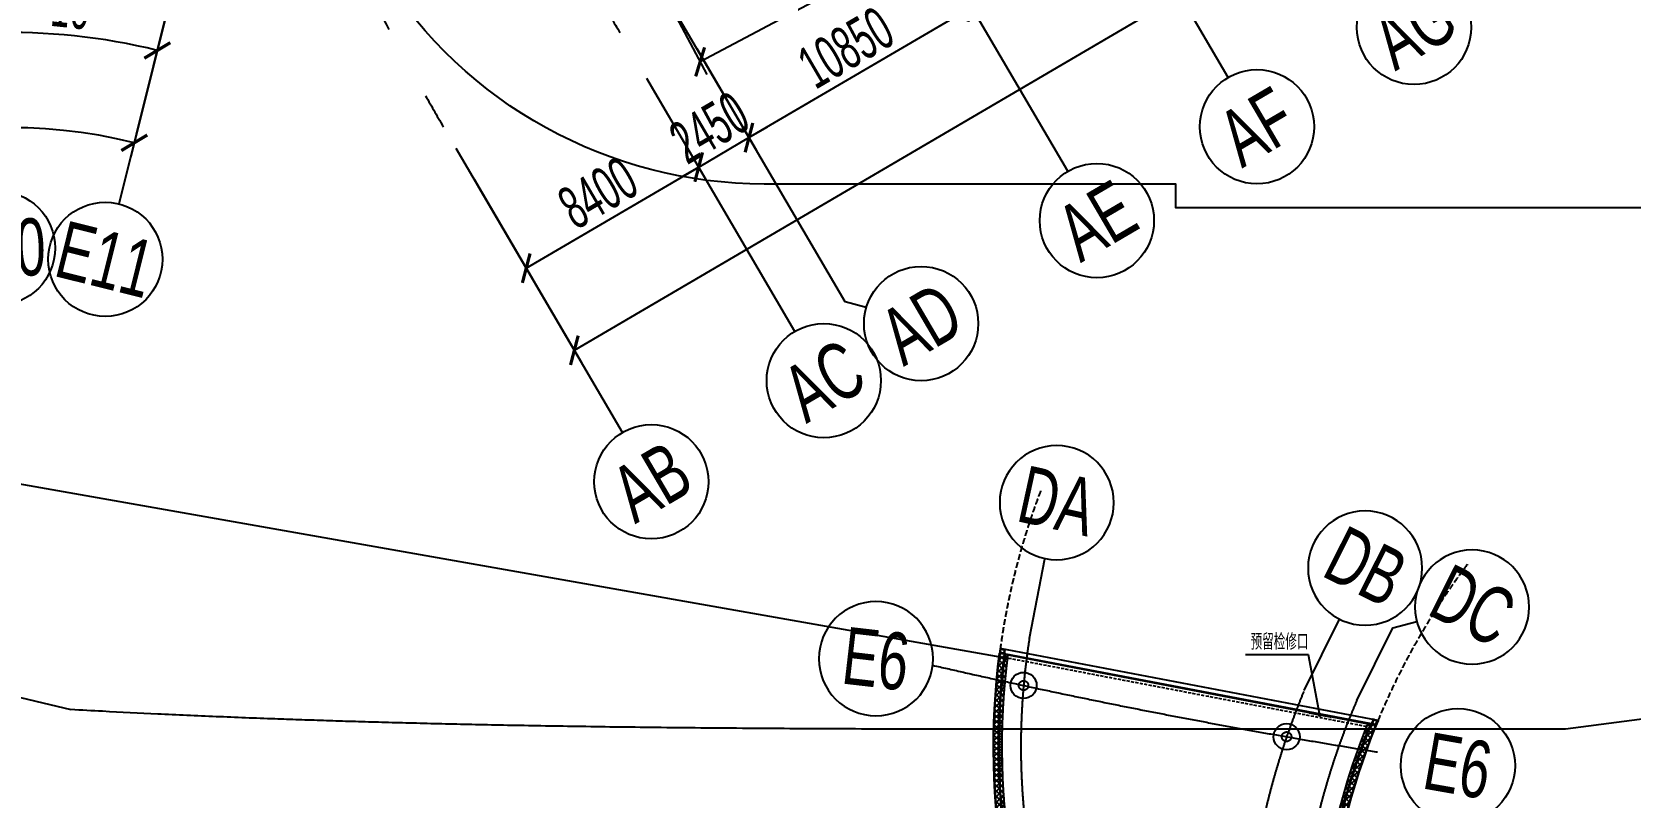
# Model space of a CAD drawing. Extents: x 1962160 to 37842216, y -162679 to 2997677.
# Drawn here: x 37476393 to 37543549, y 2658923 to 2691068 of the extents above; entities that cross this region are included whole.
import ezdxf
from ezdxf.enums import TextEntityAlignment as Align

# ---------------------------------------------------------------- set-up
doc = ezdxf.new("R2010")
doc.units = 0
doc.header["$LTSCALE"] = 1000
for name, pattern in [('__DASH', [0.35, 0.25, -0.1]), ('CENTER', [2, 1.25, -0.25, 0.25, -0.25]), ('CENTER2', [28.575000000000003, 19.05, -3.175, 3.175, -3.175]), ('DASH', [0.35, 0.25, -0.1]), ('HIDDEN2', [0.1875, 0.125, -0.0625])]:
    doc.linetypes.add(name, pattern=pattern)
doc.layers.get('0').update_dxf_attribs({"color": 8})
doc.layers.get('Defpoints').update_dxf_attribs({"color": 8})
for name, color, linetype in [('#标注', 8, 'Continuous'), ('#轴线', 8, 'CENTER2'), ('A-AL', 8, 'Continuous'), ('A-AL-E', 8, 'Continuous'), ('A-CLNG-ACCS', 8, 'Continuous'), ('A-COLS-PLAN-C', 8, 'DASH'), ('A-COLS-PLAN-S', 8, 'DASH'), ('A-DETL-ALUM', 8, 'Continuous'), ('A-DIMS-LEAD', 8, 'Continuous'), ('A-FLOR', 8, 'Continuous'), ('A-FLOR-UNDR', 8, '__DASH'), ('A-GRID', 8, 'CENTER'), ('A-HATH', 8, 'Continuous'), ('A-NOTE', 8, 'Continuous'), ('A-ROOF-DRAN', 8, 'Continuous'), ('DIM', 8, 'Continuous'), ('G-ACCS', 8, 'Continuous'), ('水-雨水-压力流-标识', 8, 'Continuous')]:
    doc.layers.add(name, color=color, linetype=linetype)
doc.layers.add('A-X-CHEK', color=8, linetype='Continuous', plot=False)
doc.layers.add('A-X-CHEK-STRC', color=8, linetype='HIDDEN2', plot=False)
doc.styles.add('#文字', font='jrs.shx', dxfattribs={"width": 0.7, "bigfont": 'hztxt.shx'})
doc.styles.add('_TCH_DIM', font='SIMPLEX', dxfattribs={"bigfont": 'GBCBIG'})
doc.styles.add('JHZX', font='jrs.shx', dxfattribs={"width": 0.6, "bigfont": 'jhz.shx'})
doc.dimstyles.new('JZBZ-600', dxfattribs={"dimscale": 600, "dimtxt": 3, "dimasz": 1.5, "dimexe": 1, "dimexo": 1, "dimgap": 0.5, "dimtad": 1, "dimdec": 0, "dimdsep": 46, "dimtxsty": 'JHZX', "dimblk1": 'ARCHTICK', "dimblk2": 'ARCHTICK', "dimsah": 1, "dimcen": 0, "dimclrd": 1, "dimclre": 1, "dimclrt": 2, "dimadec": 1, "dimazin": 2, "dimtfac": 1, "dimtdec": 0, "dimtix": 1, "dimtmove": 0, "dimatfit": 3, "dimfxl": 1, "dimtolj": 1, "dimlwd": -1, "dimlwe": -1, "dimarcsym": 1})
pattern_1 = [(45, (0, 0), (-112.2532015133644, 112.2532015133644), []), (135, (0, 0), (-112.2532015133644, -112.2532015133644), [])]

# ---------------------------------------------------------------- blocks, each defined once
blk = doc.blocks.new('排水沟区域')
at = {"layer": 'A-HATH'}
h = blk.add_hatch(dxfattribs=at)
h.set_pattern_fill('ANSI37', color=256, scale=100)
h.set_pattern_definition(pattern_1)
edge = h.paths.add_edge_path()
edge.add_line((35551372.38760047, 2826749.295660075), (35551716.77343471, 2826683.624144416))
edge.add_arc((35581265.33581263, 2822820.660546025), 29800.00044234931, 172.5518083180263, 208.0507308116254)
edge.add_arc((35732972.51225557, 2903657.17744304), 201700.0000011973, 208.0507305768491, 215.7977641293669)
edge.add_line((35569376.33588689, 2785677.598370941), (35569092.57082744, 2785472.714428662))
edge.add_arc((35732972.51224551, 2903657.177436758), 202049.9999893614, 208.0507305770255, 215.7978200107464, ccw=False)
edge.add_arc((35581265.33581264, 2822820.66054603), 30150.00044236689, 172.5128988825217, 208.0507308116174, ccw=False)
h = blk.add_hatch(dxfattribs=at)
h.set_pattern_fill('ANSI37', color=256, scale=100)
h.set_pattern_definition(pattern_1)
edge = h.paths.add_edge_path()
edge.add_line((35573294.04923431, 2791120.912409164), (35572828.80537946, 2791173.920250775))
edge.add_arc((35732972.51226495, 2903657.177443579), 195700.0000095331, 215.0838015860057, 216.4678500641781)
edge.add_line((35575592.43094926, 2787338.649216996), (35575875.12011063, 2787545.02527148))
edge.add_arc((35732972.51226792, 2903657.177445645), 195350.0000131538, 215.1749548549677, 216.4684533064446, ccw=False)
edge = h.paths.add_edge_path()
edge.add_line((35565272.19141957, 2816527.275810109), (35564926.17448992, 2816580.226405231))
edge.add_arc((35594847.66485231, 2812488.232454623), 30199.99999996837, 172.2126696200938, 213.4267024982193)
edge.add_arc((35732972.51216681, 2903657.177377432), 195699.9998911887, 213.4267024970494, 214.4605318751531)
edge.add_line((35571614.69949443, 2792922.601715647), (35572075.50860501, 2792870.099149323))
edge.add_arc((35732972.51227517, 2903657.177450509), 195350.0000218832, 213.4267024974282, 214.5497041191906, ccw=False)
edge.add_arc((35594847.66485237, 2812488.232454629), 29850.00000002237, 172.2233767265499, 213.4267024981694, ccw=False)
edge = h.paths.add_edge_path()
edge.add_line((35565184.68126982, 2818158.100617367), (35565531.12908784, 2818106.348755352))
edge.add_arc((35594847.66485237, 2812488.232454629), 29850.00000002237, 157.8724413402025, 169.1515663369079, ccw=False)
edge.add_line((35567196.19007178, 2823731.828074348), (35566845.63183879, 2823798.676615137))
edge.add_arc((35594847.66485231, 2812488.232454623), 30199.99999996837, 158.0054734208716, 169.1788454275755)
for points in [[(35551372.38760047, 2826749.295660075), (35551716.77343471, 2826683.624144416, 0.1561440032156113), (35554965.89471241, 2808807.116234173, 0.03381569127758533), (35569376.33588689, 2785677.598370941), (35569092.57082744, 2785472.714428662, -0.03381593538415038), (35554657.0086638, 2808642.527628927, -0.1563179215297376)], [(35565184.68126982, 2818158.100617366), (35565531.12908784, 2818106.348755351, -0.04925423904307445), (35567196.19007178, 2823731.828074347), (35566845.63183879, 2823798.676615137, 0.04879169562327229)]]:
    blk.add_lwpolyline(points, format="xyb", close=True, dxfattribs=at)
blk = doc.blocks.new('A$C58e34137')
at = {"layer": 'A-X-CHEK'}
blk.add_blockref('排水沟区域', (-35647972.51433039, -2918657.17947907), dxfattribs=at)
blk = doc.blocks.new('雨水')
at = {"layer": 'A-ROOF-DRAN'}
blk.add_arc((35509847.66485273, 2827488.232454263), 33200, 76.53463923747408, 213.4267024988171, dxfattribs=at)
blk = doc.blocks.new('_YZHK')
blk.add_circle((0, 0), 0.5)
blk = doc.blocks.new('ASDFASD')
at = {"layer": 'A-COLS-PLAN-C', "ltscale": 0.3, "xscale": 400, "yscale": 400, "zscale": 400}
for p in [(35552379.07698715, 2825386.606153969), (35563432.40997902, 2823234.958928513)]:
    blk.add_blockref('_YZHK', p, dxfattribs=at)
blk = doc.blocks.new('1100')
at = {"layer": 'A-DETL-ALUM', "ltscale": 0.3}
blk.add_circle((35572079.41488183, 2737404.62498665), 550, dxfattribs=at)
blk = doc.blocks.new('总体道路0521')
at = {"layer": 'G-ACCS'}
for points in [[(35647905.81486502, 2918584.976535497), (35647905.81486502, 2918583.976535507), (35647883.31486505, 2918583.976535468), (35647883.31486505, 2918584.976535518), (35647866.02387324, 2918584.976535509, -0.257417617834459), (35647849.95643323, 2918593.835659245, -0.2558733956671748)], [(35647811.65716644, 2918568.811017229, 0.0007707720428489277), (35647812.539897, 2918568.68982968), (35647836.88222209, 2918562.893495825)], [(35647941.69367377, 2918567.564132999), (35647899.69315108, 2918562.064538189), (35647881.39814006, 2918562.06452983, -2.812754350516351e-05), (35647879.38650375, 2918562.064604174, -8.437593987877738e-05), (35647877.37656388, 2918562.065130652, -0.000140626531845032), (35647875.3683118, 2918562.066560396, -0.0001968771898845088), (35647873.36174872, 2918562.069343363, -0.0002531277226099295), (35647871.35687641, 2918562.073928408, -0.0003093784020068201), (35647869.35369819, 2918562.080763167, -0.0003656291352085475), (35647867.35221845, 2918562.090294192, -0.0004218796702472378), (35647865.35244367, 2918562.102966872, -0.000478126938296855), (35647863.35439684, 2918562.119225295, -0.0005062460003238403), (35647861.45810807, 2918562.138392818, -0.000506244499945433), (35647859.72906925, 2918562.159376462, -0.000506247016846083), (35647858.12983044, 2918562.18202711, -0.0005062486037056143), (35647856.63513097, 2918562.206226885, -0.0005062498094489214), (35647855.22697756, 2918562.231879457, -0.0005062507598606853), (35647853.89201534, 2918562.258904268, -0.0005062491630112337), (35647852.62001451, 2918562.28723243, -0.0005062522016970437), (35647851.40291499, 2918562.316804674, -0.0005062522913826843), (35647850.23425709, 2918562.347568584, -0.0005062529094530708), (35647849.10875347, 2918562.379477883, -0.0005062529166021343), (35647848.02201568, 2918562.412491109, -0.0005062533431243875), (35647846.97035296, 2918562.44657089, -0.0005062387849468706), (35647845.95065668, 2918562.481682267, -0.0002531149603159326), (35647845.45190568, 2918562.49961617, -0.00130100234239676), (35647842.98748781, 2918562.595846969, -0.00138887934404361), (35647840.53032619, 2918562.705051906, -0.001388859371880342), (35647838.21697937, 2918562.820753228, -0.0008457764055569006), (35647836.88222209, 2918562.893495825, -0.0008457764055569006)]]:
    blk.add_lwpolyline(points, format="xyb", dxfattribs=at)
blk = doc.blocks.new('A$C06ac024f')
at = {"layer": 'A-AL'}
for points in [[(-78651.35003628582, -133159.4614222054), (-75469.77045001835, -133574.1339259827), (-72258.93349500746, -131230.0756708579, -0.002452100957245854), (-73391.38006599993, -129682.0535367028, 0.2818776938954743), (-75464.49702746421, -128818.6758010341, -0.2879743525663431), (-78200.82825915515, -127642.7090685819, -0.005179719501885552), (-80499.44420125335, -124237.4673819057, -0.1792812858787567), (-85664.08439590782, -102041.184380053, -0.3046586700826571), (-83610.80839633942, -99688.89977677862, 0.2660511357811404), (-82094.39655636996, -98183.4528982462, -0.02898156248920312), (-80976.66569220275, -94887.14074413755), (-96403.33909904957, -91945.40236960861, 0.156219037061752), (-93139.0019628182, -109920.5935058472, 0.03395659478507534), (-78651.35003624856, -133159.4614221803)], [(-78637.40518964082, -133136.0674823015), (-75476.44401860982, -133548.05267632), (-72293.9839104116, -131224.7108209859, -0.002419955238371887), (-73411.62953869253, -129696.7150119263, 0.2818776938951061), (-75460.64048897475, -128843.3765522549, -0.2879743525660965), (-78221.40324951708, -127656.9101168345, -0.005179719501888105), (-80520.30898182839, -124251.2391258608, -0.1792812858787451), (-85688.88564004749, -102038.0382253793, -0.3046586700833687), (-83617.27681905031, -99664.75108100471, 0.2660511357803358), (-82118.49767489731, -98176.80939873398, -0.02872813302060346), (-81011.2591708377, -94905.99453813813), (-96381.98200059682, -91974.92547353727, 0.1559922709941819), (-93116.93867363036, -109908.8371769045, 0.03394319680633576), (-78637.40518968552, -133136.0674823299)]]:
    blk.add_lwpolyline(points, format="xyb", dxfattribs=at)
at = {"layer": 'A-AL-E'}
for points in [[(-80698.79607740045, -94736.52430732173), (-96573.37058290094, -91709.37491675137, 0.1580197857058871), (-93315.50827606767, -110014.6441378696, 0.03406368395044786), (-78762.88047804683, -133346.6166340233), (-75416.381901294, -133782.7839232841), (-71978.43605544418, -131272.9257605797, -0.005899976278296652), (-74678.46770557016, -127536.2593576326)], [(-96375.2532428205, -91736.7522716005, 0.00175736679261444), (-96403.33910099417, -91945.4023692384), (-96610.83385783434, -91905.83484404252)], [(-80883.54612088203, -94659.92521181187, 0.00204291051133425), (-80976.6656922102, -94887.14074413569), (-80776.32686764002, -94925.34369253644)]]:
    blk.add_lwpolyline(points, format="xyb", dxfattribs=at)
for points in [[(-96572.25872649997, -91887.74031810972, -0.001246664715302526), (-96552.19632209092, -91738.86315506182), (-96404.65105753392, -91766.99881044726, 0.001252921922456433), (-96424.67313244939, -91915.88366399377)], [(-80791.76157484204, -94896.9499393855, -0.001281026957058175), (-80733.63975355774, -94755.3303907369), (-80884.07563527673, -94726.64351868906, 0.001274363439506239), (-80942.04127903283, -94868.29284909272)]]:
    blk.add_lwpolyline(points, format="xyb", close=True, dxfattribs=at)
blk.add_arc((-53124.85208752751, -106168.939312174), 29849.99999999673, 157.4806466339834, 169.1515663415593, dxfattribs=at)
at = {"layer": 'A-CLNG-ACCS'}
blk.add_lwpolyline([(-83574.29070103168, -94379.07207514063), (-82690.22102822363, -94547.65681234744), (-82699.58684695512, -94596.77179417011), (-83583.65651976317, -94428.1870569633)], close=True, dxfattribs=at)
at = {"layer": 'A-DIMS-LEAD'}
for p, q in [((-83620.59777145833, -91981.25693486907), (-86262.84144121408, -91981.25693486907)), ((-83141.62168335915, -94512.47942556671), (-83620.59777145833, -91981.25693486907))]:
    blk.add_line(p, q, dxfattribs=at)
at = {"layer": 'A-DIMS-LEAD', "const_width": 80}
blk.add_lwpolyline([(-83134.18457518518, -94551.78196266104, 1), (-83149.05879153311, -94473.17688847237, 1)], format="xyb", close=True, dxfattribs=at)
at = {"layer": 'A-FLOR-UNDR'}
blk.add_lwpolyline([(-94878.0870661363, -85093.02097134708, 0.0568170687014412), (-96573.3705843687, -91709.37491654835)], format="xyb", dxfattribs=at)
blk.add_arc((-53124.85208738595, -106168.9393122834), 29850.00000005641, 142.9244407124501, 157.4806466339834, dxfattribs=at)
at = {"layer": 'A-ROOF-DRAN'}
blk.add_lwpolyline([(-181274.8483439908, -77122.6073858421), (-96274.84834244847, -92122.60738551753)], dxfattribs=at)
at = {"layer": 'A-X-CHEK-STRC'}
blk.add_line((-81183.7658778131, -95000.35135718013), (-96274.84834244847, -92122.60738551753), dxfattribs=at)
for centre, radius, start, end in [((-66707.18112305552, -95836.51122331244), 29800.00044485155, 172.8407468278544, 208.0507307878735), ((-53124.85208750516, -106168.9393121856), 30200.00000001033, 158.2954344534451, 164.5890728259605)]:
    blk.add_arc(centre, radius, start, end, dxfattribs=at)
at = {"xscale": 1000, "yscale": 1000, "zscale": 1000}
blk.add_blockref('总体道路0521', (-35647972511.19448, -2918657176.530752), dxfattribs=at)
at = {"layer": 'A-COLS-PLAN-S'}
blk.add_blockref('ASDFASD', (-35647972.51693987, -2918657.171766797), dxfattribs=at)
at = {"layer": 'A-ROOF-DRAN'}
blk.add_blockref('雨水', (-35647972.51693987, -2918657.171766797), dxfattribs=at)
at = {"layer": '水-雨水-压力流-标识'}
for p in [(-35667674.94806202, -2830673.382694348), (-35656619.52184267, -2832826.837824934)]:
    blk.add_blockref('1100', p, dxfattribs=at)
at = {"layer": 'A-NOTE', "style": '_TCH_DIM'}
blk.add_text('预留检修口', height=675.177304964539, dxfattribs=at).set_placement((-86052.84144121408, -91771.25693486907))
blk = doc.blocks.new('_ARCHTICK')
at = {"const_width": 0.15}
blk.add_lwpolyline([(-0.5, -0.5), (0.5, 0.5)], dxfattribs=at)
blk = doc.blocks.new('*D36')
at = {"layer": '#标注', "color": 1, "transparency": 16777216}
for p, q in [((36641532.42417386, 2854441.973495445), (36641610.47729941, 2852206.82442291)), ((36648998.34433331, 2853657.273666531), (36648457.28323293, 2851487.196121253))]:
    blk.add_line(p, q, dxfattribs=at)
blk.add_arc((36642473.66955169, 2827488.232454899), 25333.6590448205, 75.9999999999715, 92.00000000002092, dxfattribs=at)
at = {"layer": 'Defpoints', "color": 0, "transparency": 16777216}
for p in [(36641511.48447584, 2855041.607991657), (36649143.49747068, 2854239.451102296), (36646291.09000874, 2852532.624674581), (36642473.66955169, 2827488.232454899)]:
    blk.add_point(p, dxfattribs=at)
at = {"layer": '#标注', "color": 1, "transparency": 16777216, "xscale": 900, "yscale": 900, "zscale": 900}
for p, rotation in [((36641589.53760138, 2852806.458919121), 182.0000000000209), ((36648602.4363703, 2852069.373557019), 345.9999999999715)]:
    blk.add_blockref('_ARCHTICK', p, dxfattribs=dict(at, rotation=rotation))
at = {"layer": '#标注', "color": 2, "transparency": 16777216, "insert": (36645247.19215651, 2853876.537339211), "char_height": 1800, "attachment_point": 5, "rotation": 353.9999999999962, "style": 'JHZX'}
blk.add_mtext('\\A1;16°', dxfattribs=at)
blk = doc.blocks.new('*D40')
at = {"layer": '#标注', "color": 1, "transparency": 16777216}
for p, q in [((36648998.34433331, 2853657.273666531), (36647489.59565055, 2847606.013216163)), ((36621813.32027975, 2844824.323908977), (36626590.76525488, 2840815.571592388))]:
    blk.add_line(p, q, dxfattribs=at)
blk.add_arc((36642473.66955169, 2827488.2324549), 21333.65904483157, 75.9999999999822, 139.9999999999859, dxfattribs=at)
at = {"layer": 'Defpoints', "color": 0, "transparency": 16777216}
for p in [(36649143.49747067, 2854239.451102296), (36639750.60615632, 2848647.389668406), (36621353.69361389, 2845209.996474789), (36642473.66955169, 2827488.2324549)]:
    blk.add_point(p, dxfattribs=at)
at = {"layer": '#标注', "color": 1, "transparency": 16777216, "xscale": 900, "yscale": 900, "zscale": 900}
for p, rotation in [((36647634.74878789, 2848188.190651926), 345.9999999999822), ((36626131.138589, 2841201.244158198), 229.9999999999859)]:
    blk.add_blockref('_ARCHTICK', p, dxfattribs=dict(at, rotation=rotation))
at = {"layer": '#标注', "color": 2, "transparency": 16777216, "insert": (36635510.38596139, 2848919.015725464), "char_height": 1800, "attachment_point": 5, "rotation": 17.99999999997747, "style": 'JHZX'}
blk.add_mtext('\\A1;64°', dxfattribs=at)
blk = doc.blocks.new('*D56')
at = {"layer": '#标注', "color": 1, "transparency": 16777216}
blk.add_arc((36642473.66955169, 2827488.232454903), 50128.12106496186, 75.99999999998322, 92.00000000002241, dxfattribs=at)
at = {"layer": 'Defpoints', "color": 0, "transparency": 16777216}
for p in [(36640724.22335587, 2877585.816822924), (36650027.2611781, 2877043.976572462), (36654600.7596226, 2876127.334090474), (36642473.66955169, 2827488.232454903)]:
    blk.add_point(p, dxfattribs=at)
at = {"layer": '#标注', "color": 1, "transparency": 16777216, "xscale": 900, "yscale": 900, "zscale": 900}
for p, rotation in [((36640724.22335587, 2877585.816822928), 182.0000000000224), ((36654600.7596226, 2876127.334090478), 345.9999999999832)]:
    blk.add_blockref('_ARCHTICK', p, dxfattribs=dict(at, rotation=rotation))
at = {"layer": '#标注', "color": 2, "transparency": 16777216, "insert": (36647838.91916903, 2878535.172702121), "char_height": 1800, "attachment_point": 5, "rotation": 354.00000000000284, "style": 'JHZX'}
blk.add_mtext('\\A1;16°', dxfattribs=at)
blk = doc.blocks.new('*D60')
at = {"layer": '#标注', "color": 1, "transparency": 16777216}
for p, q in [((36654745.91275995, 2876709.511526241), (36655713.60034236, 2880590.694431345)), ((36603613.67430002, 2860095.640138141), (36600549.49652755, 2862666.790576885))]:
    blk.add_line(p, q, dxfattribs=at)
blk.add_arc((36642473.66955169, 2827488.232454903), 54128.12106495812, 75.99999999998153, 139.9999999999982, dxfattribs=at)
at = {"layer": 'Defpoints', "color": 0, "transparency": 16777216}
for p in [(36635564.66698338, 2881173.604517821), (36654600.75962259, 2876127.334090476), (36604073.30096588, 2859709.967572329), (36642473.66955169, 2827488.232454903)]:
    blk.add_point(p, dxfattribs=at)
at = {"layer": '#标注', "color": 1, "transparency": 16777216, "xscale": 900, "yscale": 900, "zscale": 900}
for p, rotation in [((36655568.44720499, 2880008.516995578), 345.9999999999815), ((36601009.12319341, 2862281.118011073), 229.9999999999982)]:
    blk.add_blockref('_ARCHTICK', p, dxfattribs=dict(at, rotation=rotation))
at = {"layer": '#标注', "color": 2, "transparency": 16777216, "insert": (36625376.3398758, 2880108.402528101), "char_height": 1800, "attachment_point": 5, "rotation": 17.99999999999042, "style": 'JHZX'}
blk.add_mtext('\\A1;64°', dxfattribs=at)
blk = doc.blocks.new('*D197')
at = {"layer": '#标注', "color": 1, "transparency": 16777216}
for p, q in [((36669158.66252481, 2850909.639887346), (36671655.27217883, 2846649.84570387)), ((36664104.84444547, 2842920.094902132), (36671351.88670188, 2847167.49157933)), ((36661911.6202684, 2846662.24321015), (36664408.22992241, 2842402.449026672))]:
    blk.add_line(p, q, dxfattribs=at)
at = {"layer": 'Defpoints', "color": 0, "transparency": 16777216}
for p in [(36668855.27704787, 2851427.285762805), (36661608.23479145, 2847179.889085609), (36671351.88670188, 2847167.49157933)]:
    blk.add_point(p, dxfattribs=at)
at = {"layer": '#标注', "color": 1, "transparency": 16777216, "xscale": 900, "yscale": 900, "zscale": 900}
for p, rotation in [((36671351.88670188, 2847167.49157933), 30.37400968451992), ((36664104.84444547, 2842920.094902132), 210.37400968452)]:
    blk.add_blockref('_ARCHTICK', p, dxfattribs=dict(at, rotation=rotation))
at = {"layer": '#标注', "color": 2, "transparency": 16777216, "insert": (36667121.59461979, 2846079.084991651), "char_height": 1800, "attachment_point": 5, "rotation": 30.374009684519912, "style": 'JHZX'}
blk.add_mtext('\\A1;8400', dxfattribs=at)
blk = doc.blocks.new('*D198')
at = {"layer": '#标注', "color": 1, "transparency": 16777216}
for p, q in [((36671272.38318293, 2852148.463918192), (36673768.99283694, 2847888.669734724)), ((36669158.6625248, 2850909.639887346), (36671655.27217882, 2846649.845703876)), ((36673465.60736, 2848406.315610183), (36674242.07617319, 2848861.393825598)), ((36671351.88670188, 2847167.491579335), (36673465.60736, 2848406.315610183)), ((36671351.88670188, 2847167.491579335), (36670575.41788869, 2846712.413363921))]:
    blk.add_line(p, q, dxfattribs=at)
at = {"layer": 'Defpoints', "color": 0, "transparency": 16777216}
for p in [(36670968.99770598, 2852666.109793652), (36668855.27704787, 2851427.285762805), (36673465.60736, 2848406.315610183)]:
    blk.add_point(p, dxfattribs=at)
at = {"layer": '#标注', "color": 1, "transparency": 16777216, "xscale": 900, "yscale": 900, "zscale": 900}
for p, rotation in [((36673465.60736, 2848406.315610183), 210.374009684523), ((36671351.88670188, 2847167.491579335), 30.37400968452305)]:
    blk.add_blockref('_ARCHTICK', p, dxfattribs=dict(at, rotation=rotation))
at = {"layer": '#标注', "color": 2, "transparency": 16777216, "insert": (36671801.97607705, 2848822.195345677), "char_height": 1800, "attachment_point": 5, "rotation": 30.374009684523042, "style": 'JHZX'}
blk.add_mtext('\\A1;2450', dxfattribs=at)
blk = doc.blocks.new('*D199')
at = {"layer": '#标注', "color": 1, "transparency": 16777216}
for p, q in [((36680633.14609749, 2857634.684626253), (36683129.75575151, 2853374.890442772)), ((36673465.60736001, 2848406.31561017), (36682826.37027456, 2853892.536318231)), ((36671272.38318293, 2852148.463918192), (36673768.99283694, 2847888.669734711))]:
    blk.add_line(p, q, dxfattribs=at)
at = {"layer": 'Defpoints', "color": 0, "transparency": 16777216}
for p in [(36680329.76062054, 2858152.330501711), (36682826.37027456, 2853892.536318231), (36670968.99770598, 2852666.10979365)]:
    blk.add_point(p, dxfattribs=at)
at = {"layer": '#标注', "color": 1, "transparency": 16777216, "xscale": 900, "yscale": 900, "zscale": 900}
for p, rotation in [((36682826.37027456, 2853892.536318231), 30.37400968451742), ((36673465.60736001, 2848406.31561017), 210.3740096845174)]:
    blk.add_blockref('_ARCHTICK', p, dxfattribs=dict(at, rotation=rotation))
at = {"layer": '#标注', "color": 2, "transparency": 16777216, "insert": (36677539.2178634, 2852184.717715118), "char_height": 1800, "attachment_point": 5, "rotation": 30.37400968451742, "style": 'JHZX'}
blk.add_mtext('\\A1;10850', dxfattribs=at)
blk = doc.blocks.new('*D112')
at = {"layer": '#标注', "color": 1, "transparency": 16777216}
for p, q in [((36722925.56438082, 2884160.358147338), (36728203.20757348, 2875155.476772167)), ((36666127.41429175, 2839469.122399081), (36727899.82209653, 2875673.122647626)), ((36661153.15657604, 2847956.35789879), (36666430.7997687, 2838951.476523621))]:
    blk.add_line(p, q, dxfattribs=at)
at = {"layer": 'Defpoints', "color": 0, "transparency": 16777216}
for p in [(36722622.17890388, 2884678.004022798), (36727899.82209653, 2875673.122647626), (36660849.7710991, 2848474.00377425)]:
    blk.add_point(p, dxfattribs=at)
at = {"layer": '#标注', "color": 1, "transparency": 16777216, "xscale": 900, "yscale": 900, "zscale": 900}
for p, rotation in [((36727899.82209653, 2875673.122647626), 30.37400968451957), ((36666127.41429175, 2839469.122399081), 210.3740096845196)]:
    blk.add_blockref('_ARCHTICK', p, dxfattribs=dict(at, rotation=rotation))
at = {"layer": '#标注', "color": 2, "transparency": 16777216, "insert": (36696406.84724025, 2858606.41427427), "char_height": 1800, "attachment_point": 5, "rotation": 30.37400968451957, "style": 'JHZX'}
blk.add_mtext('\\A1;71600', dxfattribs=at)
blk = doc.blocks.new('*U247')
blk.add_line((-8.960830237663566e-17, -20), (0, 0))
blk.add_circle((0, -24), 4)
at = {"style": 'JHZX', "width": 0.75}
blk.add_attdef('AXES', text='', height=4, dxfattribs=at).set_placement((0, -24), align=Align.MIDDLE_CENTER)
blk = doc.blocks.new('*U249')
blk.add_line((-8.960830237663566e-17, -20), (-3.797850922637735e-12, -19.99999999999741))
blk.add_circle((0, -24), 4)
at = {"style": 'JHZX', "width": 0.75}
blk.add_attdef('AXES', text='', height=4, dxfattribs=at).set_placement((0, -24), align=Align.MIDDLE_CENTER)
blk = doc.blocks.new('*U250')
blk.add_line((20, 4.898587196589413e-16), (19.99999999999397, -1.636024649087631e-12))
blk.add_circle((24, 0), 4)
at = {"style": 'JHZX', "width": 0.75}
blk.add_attdef('AXES', text='', height=4, dxfattribs=at).set_placement((23.99999999999997, 0), align=Align.MIDDLE_CENTER)
blk = doc.blocks.new('*U251')
blk.add_line((20, 4.898587196589413e-16), (20.00000010996191, -0.0009379327986343))
blk.add_circle((24, 0), 4)
at = {"style": 'JHZX', "width": 0.75}
blk.add_attdef('AXES', text='', height=4, dxfattribs=at).set_placement((23.99999999999997, 0), align=Align.MIDDLE_CENTER)
blk = doc.blocks.new('*U252')
blk.add_line((-8.960830237663566e-17, -20), (5.950795411990839e-13, -20.00000000000004))
blk.add_circle((0, -24), 4)
at = {"style": 'JHZX', "width": 0.75}
blk.add_attdef('AXES', text='', height=4, dxfattribs=at).set_placement((0, -24), align=Align.MIDDLE_CENTER)
blk = doc.blocks.new('DOTE-11')
at = {"layer": '#轴线'}
for points in [[(36619929.84721477, 2865401.299438776, 0.4665771712459525), (36603297.92453471, 2824183.319006984, 0.1869069858117834), (36713199.83703386, 2729400.135445045)], [(36649692.25143763, 2857636.069450992, 0.6801866972510827), (36616601.34165016, 2810411.269933818, 0.1628178013647897), (36714737.87267324, 2733523.102957241)], [(36685251.89372457, 2827379.400824358, 0.1632859819209185), (36688297.92453471, 2809183.319006984, 0.04287797117349256), (36707010.41999143, 2780325.812810944)], [(36696778.22482816, 2825138.515972143, 0.2485141600274158), (36699765.24095972, 2794199.356465551, 0.01939705201635999), (36708747.07416741, 2781676.380200238)], [(36699007.21938471, 2824762.645456537, 0.252815433475953), (36701601.34165016, 2795411.269933818, 0.01939705212733341), (36710483.7283434, 2783026.947589528)]]:
    blk.add_lwpolyline(points, format="xyb", dxfattribs=at)
at = {"layer": '#轴线', "flags": 128}
blk.add_lwpolyline([(36681187.65195283, 2826237.203782844), (36681187.65195314, 2826237.203782772, 0.01776735413724135), (36700893.88282437, 2822434.436423248, 0.01776735413724135)], format="xyb", dxfattribs=at)
at = {"layer": '#轴线'}
for radius, end in [(146599.9999999995, 183.9998103525153), (138799.9999999995, 210.1884172151102), (130399.9999999995, 210.3293811306592), (127949.9999999995, 210.3740096847854)]:
    blk.add_arc((36780598.51695531, 2918657.177440438), radius, 324.4999999903098, end, dxfattribs=at)
blk = doc.blocks.new('*D345')
at = {"layer": '#标注', "color": 1, "ltscale": 10, "transparency": 16777216}
for p, q in [((37510392.36293839, 2699232.535901986), (37513274.46090402, 2693812.09796346)), ((37501339.86964947, 2695700.514591698), (37504753.08006201, 2689281.199414728)), ((37512992.77796712, 2694341.866519582), (37504471.3971251, 2689810.96797085))]:
    blk.add_line(p, q, dxfattribs=at)
at = {"layer": 'Defpoints', "color": 0, "ltscale": 10, "transparency": 16777216}
for p in [(37510110.68000148, 2699762.304458108), (37501058.18671256, 2696230.283147817), (37504471.3971251, 2689810.96797085)]:
    blk.add_point(p, dxfattribs=at)
at = {"layer": '#标注', "color": 1, "ltscale": 10, "transparency": 16777216, "xscale": 900, "yscale": 900, "zscale": 900}
for p, rotation in [((37512992.77796712, 2694341.866519582), 27.9999999174616), ((37504471.3971251, 2689810.96797085), 207.9999999174617)]:
    blk.add_blockref('_ARCHTICK', p, dxfattribs=dict(at, rotation=rotation))
at = {"layer": '#标注', "color": 2, "ltscale": 10, "transparency": 16777216, "insert": (37508168.72167229, 2693135.954357458), "char_height": 1800, "attachment_point": 5, "rotation": 27.999999917461654, "style": 'JHZX'}
blk.add_mtext('\\A1;9651', dxfattribs=at)
blk = doc.blocks.new('ZW-5001')
at = {"layer": '#标注'}
for points in [[(36678397.32923253, 2841265.562340491), (36677510.74705257, 2841504.37060402), (36670210.53401396, 2853960.224481737)], [(36685251.9548211, 2827379.448554721), (36685891.66769997, 2830707.443632131)], [(36696796.6818612, 2825175.895566318), (36698278.66567439, 2828177.242175163)], [(36699007.28048124, 2824762.693186901), (36700522.8136714, 2827806.507032483), (36701531.51757293, 2828072.084969331)]]:
    blk.add_lwpolyline(points, dxfattribs=at)
ref = blk.add_blockref('*U247', (36694131.21230958, 2865460.731002894), dxfattribs=dict(at, xscale=600.0000000000001, yscale=600.0000000000001, rotation=30.37400968431548))
ref.add_attrib('AXES', 'AG', dxfattribs={"layer": '0', "height": 2399.999999999999, "rotation": 30.37400984829888, "style": '#文字', "width": 0.7}).set_placement((36701412.46375615, 2853037.229991841), align=Align.MIDDLE_CENTER)
ref = blk.add_blockref('*U247', (36687533.19725386, 2861287.519262937), dxfattribs=dict(at, xscale=600.0000000000001, yscale=600.0000000000001, rotation=30.37400968431548))
ref.add_attrib('AXES', 'AF', dxfattribs={"layer": '0', "height": 2399.999999999999, "rotation": 30.37400984829888, "style": '#文字', "width": 0.7}).set_placement((36694814.44870044, 2848864.018251883), align=Align.MIDDLE_CENTER)
ref = blk.add_blockref('*U247', (36641403.55834866, 2858157.304236366), dxfattribs=dict(at, xscale=600.0000000000001, yscale=600.0000000000001, rotation=2.005949728929401))
ref.add_attrib('AXES', 'E10', dxfattribs={"layer": '0', "height": 2399.999999999999, "rotation": 2.005949889400235, "style": '#文字', "width": 0.7}).set_placement((36641907.60551751, 2843766.128591148), align=Align.MIDDLE_CENTER)
ref = blk.add_blockref('*U247', (36680803.8008729, 2857343.508062678), dxfattribs=dict(at, xscale=600.0000000000001, yscale=600.0000000000001, rotation=30.37400968431548))
ref.add_attrib('AXES', 'AE', dxfattribs={"layer": '0', "height": 2399.999999999999, "rotation": 30.37400984829888, "style": '#文字', "width": 0.7}).set_placement((36688085.05231947, 2844920.007051624), align=Align.MIDDLE_CENTER)
ref = blk.add_blockref('*U247', (36649898.5623452, 2857265.436667197), dxfattribs=dict(at, xscale=600, yscale=600, rotation=346.0087645562224))
ref.add_attrib('AXES', 'E11', dxfattribs={"layer": '0', "height": 2399.999999999999, "rotation": 346.0087646613878, "style": '#文字', "width": 0.7}).set_placement((36646417.02443076, 2843292.645473227), align=Align.MIDDLE_CENTER)
ref = blk.add_blockref('*U247', (36669329.31730021, 2850618.463323777), dxfattribs=dict(at, xscale=600.0000000000001, yscale=600.0000000000001, rotation=30.37400968431548))
ref.add_attrib('AXES', 'AC', dxfattribs={"layer": '0', "height": 2399.999999999999, "rotation": 30.37400984829888, "style": '#文字', "width": 0.7}).set_placement((36676610.56874678, 2838194.962312724), align=Align.MIDDLE_CENTER)
ref = blk.add_blockref('*U247', (36662082.27504379, 2846371.066646587), dxfattribs=dict(at, xscale=600.0000000000001, yscale=600.0000000000001, rotation=30.37400968431549))
ref.add_attrib('AXES', 'AB', dxfattribs={"layer": '0', "height": 2399.999999999999, "rotation": 30.37400984829888, "style": '#文字', "width": 0.7}).set_placement((36669363.52649036, 2833947.565635534), align=Align.MIDDLE_CENTER)
ref = blk.add_blockref('*U249', (36673419.70482676, 2853015.785951954), dxfattribs=dict(at, xscale=600.0000000000001, yscale=600.0000000000001, zscale=600.0000000000001, rotation=30.37400968431548))
ref.add_attrib('AXES', 'AD', dxfattribs={"layer": '0', "height": 2399.999999999999, "rotation": 30.37400984829888, "style": '#文字', "width": 0.7}).set_placement((36680700.95627334, 2840592.284940901), align=Align.MIDDLE_CENTER)
ref = blk.add_blockref('*U252', (36683320.57433451, 2819001.251134236), dxfattribs=dict(at, xscale=-599.9999999999998, yscale=599.9999999999997, zscale=599.9999999999998, rotation=167.6491642391018))
ref.add_attrib('AXES', 'DA', dxfattribs={"layer": '0', "height": 2399.999999999999, "rotation": 347.6491641436206, "style": '#文字', "width": 0.7}).set_placement((36686417.805608, 2833146.128597312), align=Align.MIDDLE_CENTER)
ref = blk.add_blockref('*U252', (36692879.78888085, 2817460.333601876), dxfattribs=dict(at, xscale=-599.9999999999997, yscale=599.9999999999997, zscale=599.9999999999998, rotation=153.2623212038465))
ref.add_attrib('AXES', 'DB', dxfattribs={"layer": '0', "height": 2399.999999999998, "rotation": 333.2623210891567, "style": '#文字', "width": 0.7}).set_placement((36699394.43354545, 2830392.069947044), align=Align.MIDDLE_CENTER)
ref = blk.add_blockref('*U252', (36697373.77093671, 2815822.857350638), dxfattribs=dict(at, xscale=-599.9999999999997, yscale=599.9999999999997, zscale=599.9999999999998, rotation=153.2623212038465))
ref.add_attrib('AXES', 'DC', dxfattribs={"layer": '0', "height": 2399.999999999998, "rotation": 333.2623210891567, "style": '#文字', "width": 0.7}).set_placement((36703888.41560131, 2828754.593695806), align=Align.MIDDLE_CENTER)
ref = blk.add_blockref('*U251', (36693106.94165462, 2824861.96121663), dxfattribs=dict(at, xscale=-600, yscale=600, zscale=600, rotation=353.4174646683442))
ref.add_attrib('AXES', 'E6', dxfattribs={"layer": '0', "height": 2399.999999999999, "rotation": 353.4174647380468, "style": '#文字', "width": 0.7000000000000001}).set_placement((36678801.86999418, 2826512.695845467), align=Align.MIDDLE_CENTER)
ref = blk.add_blockref('*U250', (36689076.19435827, 2824518.274951265), dxfattribs=dict(at, xscale=600, yscale=600, rotation=349.9999999999773))
ref.add_attrib('AXES', 'E6', dxfattribs={"layer": '0', "height": 2399.999999999999, "rotation": 349.9999999469522, "style": '#文字', "width": 0.7000000000000001}).set_placement((36703257.42600165, 2822017.741192857), align=Align.MIDDLE_CENTER)
for base, center, p1, p2, picture, middle in [((36635564.66698338, 2881173.604517821), (36642473.66955169, 2827488.232454904), (36654600.75962259, 2876127.334090474), (36604073.30096589, 2859709.967572329), '*D60', (36625376.33987581, 2880108.402528101)), ((36650027.2611781, 2877043.976572462), (36642473.66955169, 2827488.232454903), (36654600.75962259, 2876127.334090475), (36640724.22335587, 2877585.816822924), '*D56', (36647838.91916903, 2878535.172702121)), ((36646291.09000874, 2852532.624674581), (36642473.66955169, 2827488.2324549), (36649143.49747068, 2854239.451102297), (36641511.48447584, 2855041.607991658), '*D36', (36645247.19215651, 2853876.53733921)), ((36639750.60615632, 2848647.389668406), (36642473.66955169, 2827488.232454899), (36649143.49747068, 2854239.451102297), (36621353.69361389, 2845209.996474789), '*D40', (36635510.38596139, 2848919.015725464))]:
    dim = blk.add_angular_dim_3p(base=base, center=center, p1=p1, p2=p2, dimstyle='JZBZ-600', dxfattribs=at)
    dim.commit()
    dim.dimension.update_dxf_attribs({"geometry": picture, "text_midpoint": middle})
for p1, p2, distance, picture, middle in [((36660849.7710991, 2848474.00377425), (36722622.17890388, 2884678.004022797), -10437.499999991336, '*D112', (36696406.84724025, 2858606.41427427)), ((36670968.99770598, 2852666.109793653), (36680329.76062054, 2858152.330501713), -4937.500000015849, '*D199', (36677539.2178634, 2852184.717715118)), ((36668855.27704787, 2851427.285762806), (36670968.99770598, 2852666.109793652), -4937.500000004599, '*D198', (36671801.97607705, 2848822.195345677)), ((36661608.23479145, 2847179.889085609), (36668855.27704787, 2851427.285762806), -4937.500000006858, '*D197', (36667121.59461979, 2846079.084991651))]:
    dim = blk.add_aligned_dim(p1=p1, p2=p2, distance=distance, dimstyle='JZBZ-600', dxfattribs=at)
    dim.commit()
    dim.dimension.update_dxf_attribs({"geometry": picture, "text_midpoint": middle})
blk = doc.blocks.new('FDGFH')
at = {"layer": 'A-FLOR'}
blk.add_blockref('ZW-5001', (-36780598.51155947, -2918657.163268261), dxfattribs=at)
at = {"layer": 'A-GRID'}
blk.add_blockref('DOTE-11', (-36780598.51155947, -2918657.163268261), dxfattribs=at)

msp = doc.modelspace()

# ---------------------------------------------------------------- block references
at = {"layer": 'DIM', "ltscale": 10}
for name, p in [('A$C06ac024f', (37613657.10216346, 2756879.841327364)), ('A$C58e34137', (37613657.09747919, 2756879.847001005))]:
    msp.add_blockref(name, p, dxfattribs=at)
at = {"layer": 'DIM'}
msp.add_blockref('FDGFH', (37613657.09676763, 2756879.827155179), dxfattribs=at)

# ---------------------------------------------------------------- dimensions: what is measured, and where the dimension line sits
at = {"layer": '#标注', "ltscale": 10}
dim = msp.add_linear_dim(base=(37504471.3971251, 2689810.96797085), p1=(37510110.68000148, 2699762.30445811), p2=(37501058.18671256, 2696230.283147816), angle=27.99999991746165, dimstyle='JZBZ-600', dxfattribs=at)
dim.commit()
dim.dimension.update_dxf_attribs({"geometry": '*D345', "text_midpoint": (37508168.72167229, 2693135.954357458)})

doc.saveas('drawing.dxf')
